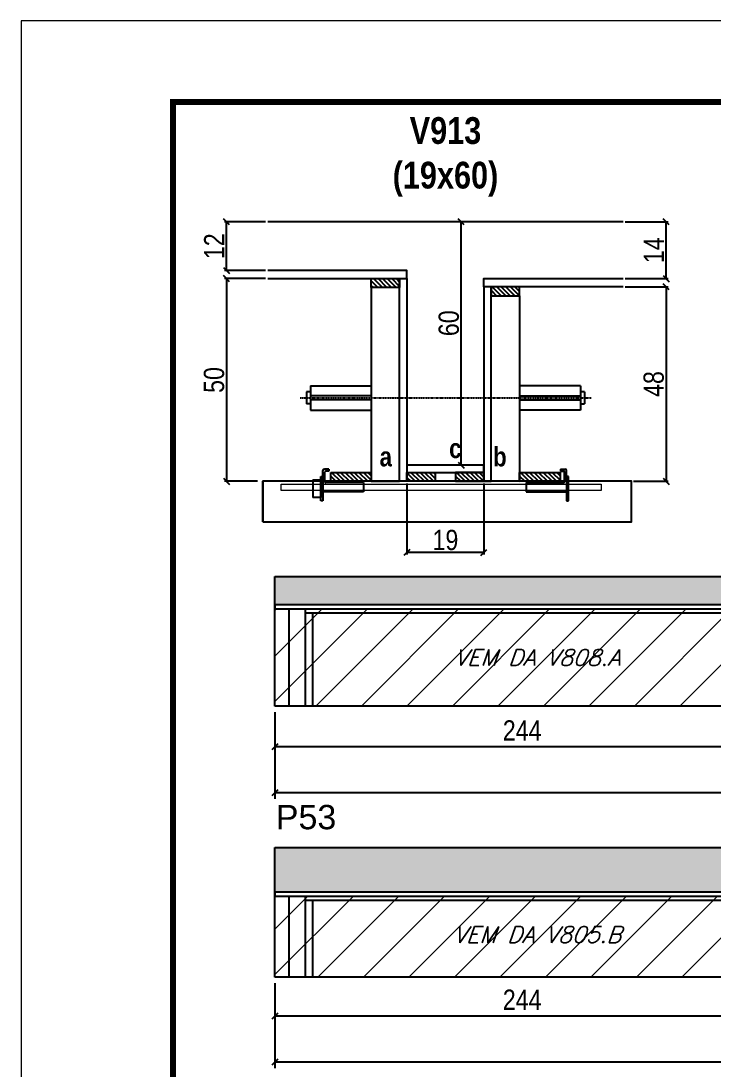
# Model space of a CAD drawing. Extents: x 3309 to 9563, y -2522 to 14608.
# Drawn here: x 8078 to 8420, y 11793 to 12311 of the extents above; entities that cross this region are included whole.
import ezdxf

# ---------------------------------------------------------------- set-up
doc = ezdxf.new("R2010")
doc.units = 0
doc.linetypes.add('DASHED', pattern=[0.75, 0.5, -0.25])
doc.linetypes.add('HIDDEN', pattern=[0.375, 0.25, -0.125])
for name, color, linetype in [('5', 5, 'Continuous'), ('barrote', 251, 'Continuous'), ('COTA', 241, 'Continuous'), ('detalhes', 4, 'Continuous'), ('NOMENCLATURA', 7, 'Continuous'), ('Painéis', 200, 'Continuous'), ('presilha', 1, 'Continuous'), ('SARR_2.2x10', 60, 'Continuous'), ('SARR_2.2x7', 40, 'Continuous'), ('SARR_3.5x7', 81, 'Continuous'), ('TENSOR', 3, 'Continuous'), ('texto', 7, 'Continuous')]:
    doc.layers.add(name, color=color, linetype=linetype)
for name, color, linetype, lineweight in [('CONCRETO', 251, 'Continuous', 25), ('Folhas', 255, 'Continuous', 9), ('Hachura', 251, 'Continuous', 9), ('SARRAFO DE PRESSAO', 251, 'DASHED', 9), ('SCO-___-LAJ', 2, 'Continuous', 0)]:
    doc.layers.add(name, color=color, linetype=linetype, lineweight=lineweight)
doc.styles.add('COTA TECNICA', font='techl___.ttf', dxfattribs={"height": 10})
doc.styles.add('COTA TECNICA 2X', font='techl___.ttf', dxfattribs={"height": 10})
doc.styles.add('Romans', font='romans.shx')
doc.styles.get("Standard").update_dxf_attribs({"font": 'arial.ttf'})
doc.styles.add('TECNICA', font='techb___.ttf', dxfattribs={"height": 10})
doc.dimstyles.new('PAINEL', dxfattribs={"dimtxt": 10, "dimasz": 3, "dimexe": 3, "dimexo": 3, "dimgap": 3, "dimtad": 1, "dimdec": 1, "dimzin": 12, "dimdsep": 46, "dimtxsty": 'COTA TECNICA', "dimblk1": 'OBLIQUE', "dimblk2": 'OBLIQUE', "dimsah": 1, "dimcen": 0.9, "dimclrd": 4, "dimclre": 4, "dimclrt": 240, "dimadec": 1, "dimazin": 3, "dimtfac": 1, "dimtdec": 1, "dimtmove": 0, "dimatfit": 3, "dimfxl": 1, "dimtolj": 1, "dimtzin": 12, "dimarcsym": 0})
doc.dimstyles.new('SECAO', dxfattribs={"dimscale": 0.333333, "dimtxt": 5, "dimasz": 9, "dimexe": 3, "dimexo": 3, "dimgap": 3, "dimtad": 1, "dimdec": 1, "dimlfac": 0.5, "dimzin": 12, "dimdsep": 46, "dimtxsty": 'COTA TECNICA 2X', "dimblk1": 'OBLIQUE', "dimblk2": 'OBLIQUE', "dimsah": 1, "dimcen": 0.9, "dimclrd": 4, "dimclre": 4, "dimclrt": 240, "dimadec": 1, "dimazin": 3, "dimtfac": 1, "dimtdec": 1, "dimtmove": 0, "dimatfit": 3, "dimfxl": 1, "dimtolj": 1, "dimtzin": 12, "dimarcsym": 0})
pattern_1 = [(135, (41503.8405, -111428.6013), (-1.122532015, -1.122532015), [])]

# ---------------------------------------------------------------- blocks, each defined once
blk = doc.blocks.new('9999999999')
at = {"layer": 'Folhas'}
blk.add_lwpolyline([(98138.98, 34190.21), (99623.98, 34190.21), (99623.98, 35240.21), (98138.98, 35240.21)], close=True, dxfattribs=at)
at = {"layer": 'Folhas', "color": 30, "const_width": 3}
blk.add_lwpolyline([(98213.98, 34230.21), (99583.98, 34230.21), (99583.98, 35200.21), (98213.98, 35200.21)], close=True, dxfattribs=at)
blk = doc.blocks.new('_Oblique')
at = {"color": 0, "linetype": 'ByBlock', "lineweight": -2}
blk.add_line((-0.5, -0.5), (0.5, 0.5), dxfattribs=at)
blk = doc.blocks.new('*D1494')
at = {"layer": 'COTA', "color": 4, "lineweight": -2, "transparency": 16777216}
for p, q in [((8268.3, 12082.57), (8268.3, 12047.48)), ((8306.3, 12082.57), (8306.3, 12047.48)), ((8306.3, 12048.48), (8268.3, 12048.48))]:
    blk.add_line(p, q, dxfattribs=at)
at = {"layer": 'Defpoints', "color": 0, "transparency": 16777216}
for p in [(8268.3, 12083.57), (8306.3, 12083.57), (8268.3, 12048.48)]:
    blk.add_point(p, dxfattribs=at)
at = {"layer": 'COTA', "color": 4, "lineweight": -2, "transparency": 16777216, "xscale": 3, "yscale": 3, "zscale": 3, "rotation": 180}
blk.add_blockref('_Oblique', (8268.3, 12048.48), dxfattribs=at)
at = {"layer": 'COTA', "color": 4, "lineweight": -2, "transparency": 16777216, "xscale": 3, "yscale": 3, "zscale": 3}
blk.add_blockref('_Oblique', (8306.3, 12048.48), dxfattribs=at)
at = {"layer": 'COTA', "color": 240, "transparency": 16777216, "insert": (8287.3, 12054.56), "char_height": 10, "attachment_point": 5, "style": 'COTA TECNICA 2X'}
blk.add_mtext('\\A1;19', dxfattribs=at)
blk = doc.blocks.new('PRESILHA METÁLICA 1')
at = {"layer": 'presilha'}
for p, q in [((7.5, 10.64), (7.5, 19.86)), ((12, 21), (8.64, 21)), ((9, 11.57), (9, 18.93)), ((12, 19.5), (9.57, 19.5)), ((12, 21), (12, 19.5)), ((0, 13), (6, 13)), ((0, 13), (0, 0)), ((6, 15.5), (7.5, 15.5)), ((6, -2.5), (6, 15.5)), ((6, 13), (6, 0)), ((7.5, 15.5), (7.5, -2.5)), ((37.5, 11), (9.57, 11)), ((37.5, 11), (37.5, 4.1)), ((6, 0), (0, 0)), ((37.5, 4.1), (7.5, 4.1)), ((7.5, -2.5), (6, -2.5))]:
    blk.add_line(p, q, dxfattribs=at)
for centre, radius, start, end in [((8.64, 19.86), 1.14, 90, 180), ((9.57, 18.93), 0.57, 90, 180), ((9.57, 11.57), 0.57, 180, 270)]:
    blk.add_arc(centre, radius, start, end, dxfattribs=at)
blk = doc.blocks.new('PRESILHA METÁLICA 2')
at = {"layer": 'presilha'}
for p, q in [((-5.25, 23.5), (-5.25, 22)), ((-5.25, 23.5), (-1.89, 23.5)), ((-5.25, 22), (-2.82, 22)), ((-2.25, 14.07), (-2.25, 21.43)), ((-0.75, 14.64), (-0.75, 22.36)), ((0.75, 18), (-0.75, 18)), ((-0.75, 18), (-0.75, 0)), ((0.75, 0), (0.75, 18)), ((-30.75, 13.5), (-30.75, 6.6)), ((-30.75, 13.5), (-2.82, 13.5)), ((-30.75, 6.6), (-0.75, 6.6)), ((-0.75, 0), (0.75, 0))]:
    blk.add_line(p, q, dxfattribs=at)
for centre, radius, start, end in [((-1.89, 22.36), 1.14, 0, 90), ((-2.82, 21.43), 0.57, 0, 90), ((-2.82, 14.07), 0.57, 270, 0)]:
    blk.add_arc(centre, radius, start, end, dxfattribs=at)
blk = doc.blocks.new('*D1495')
at = {"layer": 'COTA', "color": 4, "lineweight": -2, "transparency": 16777216}
for p, q in [((8198.6, 12183.57), (8178.25, 12183.57)), ((8179.25, 12183.57), (8179.25, 12083.57)), ((8194.49, 12083.57), (8178.25, 12083.57))]:
    blk.add_line(p, q, dxfattribs=at)
at = {"layer": 'Defpoints', "color": 0, "transparency": 16777216}
for p in [(8199.6, 12183.57), (8179.25, 12083.57), (8195.49, 12083.57)]:
    blk.add_point(p, dxfattribs=at)
at = {"layer": 'COTA', "color": 4, "lineweight": -2, "transparency": 16777216, "xscale": 3, "yscale": 3, "zscale": 3}
for p, rotation in [((8179.25, 12183.57), 90), ((8179.25, 12083.57), 270)]:
    blk.add_blockref('_Oblique', p, dxfattribs=dict(at, rotation=rotation))
at = {"layer": 'COTA', "color": 240, "transparency": 16777216, "insert": (8173.15, 12133.57), "char_height": 10, "attachment_point": 5, "rotation": 90, "style": 'COTA TECNICA 2X'}
blk.add_mtext('\\A1;50', dxfattribs=at)
blk = doc.blocks.new('*D1491')
at = {"layer": 'COTA', "color": 4, "lineweight": -2, "transparency": 16777216}
for p, q in [((8376, 12179.57), (8397.22, 12179.57)), ((8396.22, 12179.57), (8396.22, 12083.57)), ((8380.11, 12083.57), (8397.22, 12083.57))]:
    blk.add_line(p, q, dxfattribs=at)
at = {"layer": 'Defpoints', "color": 0, "transparency": 16777216}
for p in [(8375, 12179.57), (8379.11, 12083.57), (8396.22, 12083.57)]:
    blk.add_point(p, dxfattribs=at)
at = {"layer": 'COTA', "color": 4, "lineweight": -2, "transparency": 16777216, "xscale": 3, "yscale": 3, "zscale": 3}
for p, rotation in [((8396.22, 12179.57), 90), ((8396.22, 12083.57), 270)]:
    blk.add_blockref('_Oblique', p, dxfattribs=dict(at, rotation=rotation))
at = {"layer": 'COTA', "color": 240, "transparency": 16777216, "insert": (8390.12, 12131.57), "char_height": 10, "attachment_point": 5, "rotation": 90, "style": 'COTA TECNICA 2X'}
blk.add_mtext('\\A1;48', dxfattribs=at)
blk = doc.blocks.new('*D1492')
at = {"layer": 'COTA', "color": 4, "lineweight": -2, "transparency": 16777216}
for p, q in [((8305.3, 12211.57), (8294.13, 12211.57)), ((8295.13, 12091.57), (8295.13, 12211.57)), ((8305.3, 12091.57), (8294.13, 12091.57))]:
    blk.add_line(p, q, dxfattribs=at)
at = {"layer": 'Defpoints', "color": 0, "transparency": 16777216}
for p in [(8295.13, 12211.57), (8306.3, 12211.57), (8306.3, 12091.57)]:
    blk.add_point(p, dxfattribs=at)
at = {"layer": 'COTA', "color": 4, "lineweight": -2, "transparency": 16777216, "xscale": 3, "yscale": 3, "zscale": 3}
for p, rotation in [((8295.13, 12211.57), 90), ((8295.13, 12091.57), 270)]:
    blk.add_blockref('_Oblique', p, dxfattribs=dict(at, rotation=rotation))
at = {"layer": 'COTA', "color": 240, "transparency": 16777216, "insert": (8289.02, 12161.57), "char_height": 10, "attachment_point": 5, "rotation": 90, "style": 'COTA TECNICA 2X'}
blk.add_mtext('\\A1;60', dxfattribs=at)
blk = doc.blocks.new('*D1493')
at = {"layer": 'COTA', "color": 4, "lineweight": -2, "transparency": 16777216}
for p, q in [((8376, 12211.57), (8397.22, 12211.57)), ((8396.22, 12183.57), (8396.22, 12211.57)), ((8376, 12183.57), (8397.22, 12183.57))]:
    blk.add_line(p, q, dxfattribs=at)
at = {"layer": 'Defpoints', "color": 0, "transparency": 16777216}
for p in [(8375, 12211.57), (8396.22, 12211.57), (8375, 12183.57)]:
    blk.add_point(p, dxfattribs=at)
at = {"layer": 'COTA', "color": 4, "lineweight": -2, "transparency": 16777216, "xscale": 3, "yscale": 3, "zscale": 3}
for p, rotation in [((8396.22, 12211.57), 90), ((8396.22, 12183.57), 270)]:
    blk.add_blockref('_Oblique', p, dxfattribs=dict(at, rotation=rotation))
at = {"layer": 'COTA', "color": 240, "transparency": 16777216, "insert": (8390.15, 12197.57), "char_height": 10, "attachment_point": 5, "rotation": 90, "style": 'COTA TECNICA 2X'}
blk.add_mtext('\\A1;14', dxfattribs=at)
blk = doc.blocks.new('*D1496')
at = {"layer": 'COTA', "color": 4, "lineweight": -2, "transparency": 16777216}
for p, q in [((8198.6, 12211.57), (8178.25, 12211.57)), ((8179.25, 12187.57), (8179.25, 12211.57)), ((8198.6, 12187.57), (8178.25, 12187.57))]:
    blk.add_line(p, q, dxfattribs=at)
at = {"layer": 'Defpoints', "color": 0, "transparency": 16777216}
for p in [(8179.25, 12211.57), (8199.6, 12211.57), (8199.6, 12187.57)]:
    blk.add_point(p, dxfattribs=at)
at = {"layer": 'COTA', "color": 4, "lineweight": -2, "transparency": 16777216, "xscale": 3, "yscale": 3, "zscale": 3}
for p, rotation in [((8179.25, 12211.57), 90), ((8179.25, 12187.57), 270)]:
    blk.add_blockref('_Oblique', p, dxfattribs=dict(at, rotation=rotation))
at = {"layer": 'COTA', "color": 240, "transparency": 16777216, "insert": (8173.2, 12199.57), "char_height": 10, "attachment_point": 5, "rotation": 90, "style": 'COTA TECNICA 2X'}
blk.add_mtext('\\A1;12', dxfattribs=at)
blk = doc.blocks.new('*D1504')
at = {"layer": 'COTA', "color": 4, "linetype": 'ByBlock', "lineweight": -2, "transparency": 16777216}
for p, q in [((8203.17, 11969.63), (8203.17, 11949.57)), ((8447.17, 11969.63), (8447.17, 11949.57)), ((8447.17, 11952.57), (8203.17, 11952.57))]:
    blk.add_line(p, q, dxfattribs=at)
at = {"layer": 'Defpoints', "color": 0, "linetype": 'ByBlock', "transparency": 16777216}
for p in [(8203.17, 11972.63), (8447.17, 11972.63), (8203.17, 11952.57)]:
    blk.add_point(p, dxfattribs=at)
at = {"layer": 'COTA', "color": 4, "linetype": 'ByBlock', "lineweight": -2, "transparency": 16777216, "xscale": 3, "yscale": 3, "zscale": 3, "rotation": 180}
blk.add_blockref('_Oblique', (8203.17, 11952.57), dxfattribs=at)
at = {"layer": 'COTA', "color": 4, "linetype": 'ByBlock', "lineweight": -2, "transparency": 16777216, "xscale": 3, "yscale": 3, "zscale": 3}
blk.add_blockref('_Oblique', (8447.17, 11952.57), dxfattribs=at)
at = {"layer": 'COTA', "color": 240, "linetype": 'ByBlock', "transparency": 16777216, "insert": (8325.17, 11960.65), "char_height": 10, "attachment_point": 5, "style": 'COTA TECNICA'}
blk.add_mtext('\\A1;244', dxfattribs=at)
blk = doc.blocks.new('*D1506')
at = {"layer": 'COTA', "color": 4, "linetype": 'ByBlock', "lineweight": -2, "transparency": 16777216}
for p, q in [((8203.17, 11969.63), (8203.17, 11926.89)), ((9339.17, 11969.63), (9339.17, 11926.89)), ((9339.17, 11929.89), (8203.17, 11929.89))]:
    blk.add_line(p, q, dxfattribs=at)
at = {"layer": 'Defpoints', "color": 0, "linetype": 'ByBlock', "transparency": 16777216}
for p in [(8203.17, 11972.63), (9339.17, 11972.63), (8203.17, 11929.89)]:
    blk.add_point(p, dxfattribs=at)
at = {"layer": 'COTA', "color": 4, "linetype": 'ByBlock', "lineweight": -2, "transparency": 16777216, "xscale": 3, "yscale": 3, "zscale": 3, "rotation": 180}
blk.add_blockref('_Oblique', (8203.17, 11929.89), dxfattribs=at)
at = {"layer": 'COTA', "color": 4, "linetype": 'ByBlock', "lineweight": -2, "transparency": 16777216, "xscale": 3, "yscale": 3, "zscale": 3}
blk.add_blockref('_Oblique', (9339.17, 11929.89), dxfattribs=at)
at = {"layer": 'COTA', "color": 240, "linetype": 'ByBlock', "transparency": 16777216, "insert": (8771.17, 11938.11), "char_height": 10, "attachment_point": 5, "style": 'COTA TECNICA'}
blk.add_mtext('\\A1;1136', dxfattribs=at)
blk = doc.blocks.new('*D1511')
at = {"layer": 'COTA', "color": 4, "linetype": 'ByBlock', "lineweight": -2, "transparency": 16777216}
for p, q in [((8203.17, 11835.91), (8203.17, 11816.69)), ((8447.17, 11835.91), (8447.17, 11816.69)), ((8447.17, 11819.69), (8203.17, 11819.69))]:
    blk.add_line(p, q, dxfattribs=at)
at = {"layer": 'Defpoints', "color": 0, "linetype": 'ByBlock', "transparency": 16777216}
for p in [(8203.17, 11838.91), (8447.17, 11838.91), (8203.17, 11819.69)]:
    blk.add_point(p, dxfattribs=at)
at = {"layer": 'COTA', "color": 4, "linetype": 'ByBlock', "lineweight": -2, "transparency": 16777216, "xscale": 3, "yscale": 3, "zscale": 3, "rotation": 180}
blk.add_blockref('_Oblique', (8203.17, 11819.69), dxfattribs=at)
at = {"layer": 'COTA', "color": 4, "linetype": 'ByBlock', "lineweight": -2, "transparency": 16777216, "xscale": 3, "yscale": 3, "zscale": 3}
blk.add_blockref('_Oblique', (8447.17, 11819.69), dxfattribs=at)
at = {"layer": 'COTA', "color": 240, "linetype": 'ByBlock', "transparency": 16777216, "insert": (8325.17, 11827.77), "char_height": 10, "attachment_point": 5, "style": 'COTA TECNICA'}
blk.add_mtext('\\A1;244', dxfattribs=at)
blk = doc.blocks.new('*D1514')
at = {"layer": 'COTA', "color": 4, "linetype": 'ByBlock', "lineweight": -2, "transparency": 16777216}
for p, q in [((8203.17, 11835.91), (8203.17, 11794.01)), ((8864.17, 11835.91), (8864.17, 11794.01)), ((8864.17, 11797.01), (8203.17, 11797.01))]:
    blk.add_line(p, q, dxfattribs=at)
at = {"layer": 'Defpoints', "color": 0, "linetype": 'ByBlock', "transparency": 16777216}
for p in [(8203.17, 11838.91), (8864.17, 11838.91), (8203.17, 11797.01)]:
    blk.add_point(p, dxfattribs=at)
at = {"layer": 'COTA', "color": 4, "linetype": 'ByBlock', "lineweight": -2, "transparency": 16777216, "xscale": 3, "yscale": 3, "zscale": 3, "rotation": 180}
blk.add_blockref('_Oblique', (8203.17, 11797.01), dxfattribs=at)
at = {"layer": 'COTA', "color": 4, "linetype": 'ByBlock', "lineweight": -2, "transparency": 16777216, "xscale": 3, "yscale": 3, "zscale": 3}
blk.add_blockref('_Oblique', (8864.17, 11797.01), dxfattribs=at)
at = {"layer": 'COTA', "color": 240, "linetype": 'ByBlock', "transparency": 16777216, "insert": (8533.67, 11805.11), "char_height": 10, "attachment_point": 5, "style": 'COTA TECNICA'}
blk.add_mtext('\\A1;661', dxfattribs=at)

msp = doc.modelspace()

# ---------------------------------------------------------------- hatches: boundary and pattern name
at = {"layer": 'COTA'}
h = msp.add_hatch(dxfattribs=at)
h.set_pattern_fill('AR-CONC', color=256, scale=0.03)
h.set_pattern_definition([(50, (1276.4263, -1239.377), (5.4655401, -0.4781726), [0.5715, -6.2865]), (355, (1276.4263, -1239.377), (-1.0573026, 5.7317054), [0.4572, -5.0292175]), (100.451445, (1276.882, -1239.417), (4.4082374, 5.2535326), [0.4857003, -5.3427073]), (46.1842, (1276.4263, -1237.853), (8.1323712, -1.2612698), [0.85725, -9.42975]), (96.63556, (1277.104, -1237.958), (7.122124, 7.4227837), [0.7285507, -8.0140682]), (351.18415, (1276.426, -1237.853), (7.122124, 7.4227837), [0.685799, -7.543792]), (21, (1277.1883, -1238.234), (4.5484317, -3.067956), [0.5715, -6.2865]), (326, (1277.1883, -1238.234), (1.8540609, 5.525639), [0.4572, -5.0292]), (71.451445, (1277.5674, -1238.49), (6.4024926, 2.457683), [0.4857003, -5.3426981]), (37.5, (1276.4263, -1239.3771), (0.0926581, 2.53665117), [0, -4.96824, 0, -5.1054, 0, -5.04825]), (7.5, (1276.4263, -1239.377), (2.00458988, 3.00541724), [0, -2.91084, 0, -4.85394, 0, -1.92405]), (327.5, (1274.727, -1239.3771), (4.06771786, -0.17186232), [0, -1.905, 0, -5.9436, 0, -7.8867]), (317.5, (1273.965, -1239.377), (4.44387544, 0.7627947), [0, -2.4765, 0, -3.94716, 0, -5.6007])])
h.paths.add_polyline_path([(8203.17, 12036.63), (8203.17, 12022.63), (9339.17, 12022.63), (9339.17, 12036.63)])
h = msp.add_hatch(dxfattribs=at)
h.set_pattern_fill('AR-CONC', color=256, scale=0.03)
h.set_pattern_definition([(50, (1276.4263, -1379.0973), (5.4655401, -0.4781726), [0.5715, -6.2865]), (355, (1276.4263, -1379.0973), (-1.0573026, 5.7317054), [0.4572, -5.0292175]), (100.451445, (1276.882, -1379.137), (4.4082374, 5.2535326), [0.4857003, -5.3427073]), (46.1842, (1276.4263, -1377.573), (8.1323712, -1.2612698), [0.85725, -9.42975]), (96.63556, (1277.104, -1377.6784), (7.122124, 7.4227837), [0.7285507, -8.0140682]), (351.18415, (1276.426, -1377.573), (7.122124, 7.4227837), [0.685799, -7.543792]), (21, (1277.1883, -1377.9543), (4.5484317, -3.067956), [0.5715, -6.2865]), (326, (1277.1883, -1377.9543), (1.8540609, 5.525639), [0.4572, -5.0292]), (71.451445, (1277.5674, -1378.21), (6.4024926, 2.457683), [0.4857003, -5.3426981]), (37.5, (1276.4263, -1379.0973), (0.0926581, 2.53665117), [0, -4.96824, 0, -5.1054, 0, -5.04825]), (7.5, (1276.4263, -1379.0973), (2.00458988, 3.00541724), [0, -2.91084, 0, -4.85394, 0, -1.92405]), (327.5, (1274.727, -1379.0973), (4.06771786, -0.17186232), [0, -1.905, 0, -5.9436, 0, -7.8867]), (317.5, (1273.965, -1379.0973), (4.44387544, 0.7627947), [0, -2.4765, 0, -3.94716, 0, -5.6007])])
h.paths.add_polyline_path([(8864.17, 11880.91), (8864.17, 11902.91), (8203.17, 11902.91), (8203.17, 11880.91)])
at = {"layer": 'Hachura'}
h = msp.add_hatch(dxfattribs=at)
h.set_pattern_fill('ANSI31', color=256, scale=5)
h.paths.add_polyline_path([(8447.17, 12020.63), (8203.17, 12020.63), (8203.17, 11972.63), (8447.17, 11972.63)])
h.paths.add_polyline_path([(8691.17, 12020.63), (8447.17, 12020.63), (8447.17, 11972.63), (8691.17, 11972.63)])
h.paths.add_polyline_path([(8922.17, 12020.63), (8691.17, 12020.63), (8691.17, 11972.63), (8922.17, 11972.63)])
h.paths.add_polyline_path([(9166.17, 12020.63), (8922.17, 12020.63), (8922.17, 11972.63), (9166.17, 11972.63)])
h.paths.add_polyline_path([(9339.17, 12020.63), (9166.17, 12020.63), (9166.17, 11972.63), (9339.17, 11972.63)])
h.paths.add_polyline_path([(8864.17, 11878.91), (8691.17, 11878.91), (8691.17, 11838.91), (8864.17, 11838.91)])
h.paths.add_polyline_path([(8691.17, 11878.91), (8447.17, 11878.91), (8447.17, 11838.91), (8691.17, 11838.91)])
h.paths.add_polyline_path([(8447.17, 11878.91), (8203.17, 11878.91), (8203.17, 11838.91), (8447.17, 11838.91)])
h.paths.add_polyline_path([(8447.17, 11754.05), (8203.17, 11754.05), (8203.17, 11706.05), (8447.17, 11706.05)])
h.paths.add_polyline_path([(8691.17, 11754.05), (8447.17, 11754.05), (8447.17, 11706.05), (8691.17, 11706.05)])
h.paths.add_polyline_path([(8935.17, 11754.05), (8691.17, 11754.05), (8691.17, 11706.05), (8935.17, 11706.05)])
h.paths.add_polyline_path([(9179.17, 11754.05), (8935.17, 11754.05), (8935.17, 11706.05), (9179.17, 11706.05)])
h.paths.add_polyline_path([(9292.67, 11754.05), (9179.17, 11754.05), (9179.17, 11706.05), (9292.67, 11706.05)])
h.paths.add_polyline_path([(9465.67, 11754.05), (9292.67, 11754.05), (9292.67, 11706.05), (9465.67, 11706.05)])
h.paths.add_polyline_path([(8861.17, 11603.37), (8691.17, 11603.37), (8691.17, 11555.37), (8861.17, 11555.37)])
h.paths.add_polyline_path([(8691.17, 11603.37), (8447.17, 11603.37), (8447.17, 11555.37), (8691.17, 11555.37)])
h.paths.add_polyline_path([(8447.17, 11603.37), (8203.17, 11603.37), (8203.17, 11555.37), (8447.17, 11555.37)])
at = {"layer": 'SARR_2.2x10'}
h = msp.add_hatch(dxfattribs=at)
h.set_pattern_fill('ANSI31', color=256, scale=0.5, angle=90)
h.set_pattern_definition([(135, (41424.2405, -111428.6013), (-1.122532015, -1.122532015), [])])
h.paths.add_polyline_path([(8230.7, 12087.97), (8230.7, 12083.57), (8250.7, 12083.57), (8250.7, 12087.97)])
h = msp.add_hatch(dxfattribs=at)
h.set_pattern_fill('ANSI31', color=256, scale=0.5, angle=90)
h.set_pattern_definition([(135, (41517.4405, -111428.6013), (-1.122532015, -1.122532015), [])])
h.paths.add_polyline_path([(8323.9, 12087.97), (8323.9, 12083.57), (8343.9, 12083.57), (8343.9, 12087.97)])
at = {"layer": 'SARR_2.2x7'}
h = msp.add_hatch(dxfattribs=at)
h.set_pattern_fill('ANSI31', color=256, scale=0.5, angle=90)
h.set_pattern_definition([(135, (41438.2405, -111333.0013), (-1.122532015, -1.122532015), [])])
h.paths.add_polyline_path([(8264.7, 12183.57), (8264.7, 12179.17), (8250.7, 12179.17), (8250.7, 12183.57)])
h = msp.add_hatch(dxfattribs=at)
h.set_pattern_fill('ANSI31', color=256, scale=0.5, angle=90)
h.set_pattern_definition([(135, (41418.2405, -111337.0013), (-1.122532015, -1.122532015), [])])
h.paths.add_polyline_path([(8309.9, 12179.57), (8309.9, 12175.17), (8323.9, 12175.17), (8323.9, 12179.57)])
h = msp.add_hatch(dxfattribs=at)
h.set_pattern_fill('ANSI31', color=256, scale=0.5, angle=90)
h.set_pattern_definition(pattern_1)
h.paths.add_polyline_path([(8282.3, 12083.57), (8282.3, 12087.97), (8268.3, 12087.97), (8268.3, 12083.57)])
h = msp.add_hatch(dxfattribs=at)
h.set_pattern_fill('ANSI31', color=256, scale=0.5, angle=90)
h.set_pattern_definition(pattern_1)
h.paths.add_polyline_path([(8292.3, 12087.97), (8292.3, 12083.57), (8306.3, 12083.57), (8306.3, 12087.97)])

# ---------------------------------------------------------------- linework, layer by layer
at = {"ltscale": 3}
for p, q in [((8220.7, 12130.74), (8220.7, 12118.74)), ((8220.7, 12130.74), (8250.7, 12130.74)), ((8353.9, 12130.74), (8323.9, 12130.74)), ((8353.9, 12130.74), (8353.9, 12118.74)), ((8218.7, 12127.74), (8218.7, 12121.74)), ((8220.7, 12127.74), (8218.7, 12127.74)), ((8250.7, 12125.74), (8220.7, 12125.74)), ((8323.9, 12125.74), (8353.9, 12125.74)), ((8355.9, 12127.74), (8353.9, 12127.74)), ((8355.9, 12127.74), (8355.9, 12121.74)), ((8220.7, 12121.74), (8218.7, 12121.74)), ((8250.7, 12123.74), (8220.7, 12123.74)), ((8323.9, 12123.74), (8353.9, 12123.74)), ((8353.9, 12121.74), (8355.9, 12121.74)), ((8220.7, 12118.74), (8250.7, 12118.74)), ((8353.9, 12118.74), (8323.9, 12118.74))]:
    msp.add_line(p, q, dxfattribs=at)
at = {"layer": 'barrote'}
msp.add_lwpolyline([(8197.25, 12063.57), (8379.16, 12063.57), (8379.16, 12083.57), (8197.25, 12083.57)], close=True, dxfattribs=at)
at = {"layer": 'CONCRETO', "linetype": 'Continuous'}
msp.add_line((8375, 12211.57), (8199.6, 12211.57), dxfattribs=at)
at = {"layer": 'COTA'}
for p, q in [((8203.17, 12022.63, 0), (8203.17, 12036.63, 0)), ((8203.17, 12036.63, 0), (9339.17, 12036.63, 0)), ((8203.17, 11880.91, 0), (8203.17, 11902.91, 0)), ((8203.17, 11902.91, 0), (8864.17, 11902.91, 0))]:
    msp.add_line(p, q, dxfattribs=at)
at = {"layer": 'detalhes', "color": 250}
msp.add_line((8197.25, 12063.57), (8197.25, 12083.57), dxfattribs=at)
at = {"layer": 'Painéis', "linetype": 'ByBlock'}
for p, q in [((9339.17, 12022.63, 0), (8203.17, 12022.63, 0)), ((8203.17, 11972.63, 0), (8203.17, 12022.63, 0)), ((9339.17, 11972.63, 0), (8203.17, 11972.63, 0)), ((8864.17, 11880.91, 0), (8203.17, 11880.91, 0)), ((8203.17, 11838.91, 0), (8203.17, 11880.91, 0)), ((8864.17, 11838.91, 0), (8203.17, 11838.91, 0))]:
    msp.add_line(p, q, dxfattribs=at)
at = {"layer": 'Painéis', "linetype": 'Continuous', "elevation": 0}
for points in [[(8199.6, 12183.57), (8268.3, 12183.57), (8268.3, 12187.57), (8199.6, 12187.57)], [(8375, 12179.57), (8306.3, 12179.57), (8306.3, 12183.57), (8375, 12183.57)]]:
    msp.add_lwpolyline(points, dxfattribs=at)
at = {"layer": 'Painéis', "linetype": 'Continuous'}
for points in [[(8264.7, 12083.57), (8264.7, 12183.57), (8268.3, 12183.57), (8268.3, 12083.57)], [(8309.9, 12083.57), (8309.9, 12179.57), (8306.3, 12179.57), (8306.3, 12083.57)], [(8306.3, 12091.57), (8268.3, 12091.57), (8268.3, 12087.97), (8306.3, 12087.97)]]:
    msp.add_lwpolyline(points, close=True, dxfattribs=at)
at = {"layer": 'Painéis', "linetype": 'ByBlock', "elevation": 0}
for points in [[(8203.17, 12020.63), (9339.17, 12020.63), (9339.17, 12022.63), (8203.17, 12022.63)], [(8203.17, 11878.91), (8864.17, 11878.91), (8864.17, 11880.91), (8203.17, 11880.91)]]:
    msp.add_lwpolyline(points, close=True, dxfattribs=at)
at = {"layer": 'SARR_2.2x10'}
for points in [[(8230.7, 12087.97), (8250.7, 12087.97), (8250.7, 12083.57), (8230.7, 12083.57)], [(8323.9, 12087.97), (8343.9, 12087.97), (8343.9, 12083.57), (8323.9, 12083.57)]]:
    msp.add_lwpolyline(points, close=True, dxfattribs=at)
at = {"layer": 'SARR_2.2x7', "linetype": 'Continuous'}
for p, q in [((8210.17, 11972.63, 0), (8210.17, 12020.63, 0)), ((8447.17, 12018.43, 0), (8218.17, 12018.43, 0)), ((8210.17, 11838.91, 0), (8210.17, 11878.91, 0)), ((8447.17, 11876.71, 0), (8218.17, 11876.71, 0))]:
    msp.add_line(p, q, dxfattribs=at)
at = {"layer": 'SARR_2.2x7', "elevation": 0}
for points in [[(8250.7, 12183.57), (8264.7, 12183.57), (8264.7, 12179.17), (8250.7, 12179.17)], [(8323.9, 12179.57), (8309.9, 12179.57), (8309.9, 12175.17), (8323.9, 12175.17)]]:
    msp.add_lwpolyline(points, close=True, dxfattribs=at)
at = {"layer": 'SARR_2.2x7'}
for points in [[(8268.3, 12087.97), (8282.3, 12087.97), (8282.3, 12083.57), (8268.3, 12083.57)], [(8306.3, 12087.97), (8292.3, 12087.97), (8292.3, 12083.57), (8306.3, 12083.57)]]:
    msp.add_lwpolyline(points, close=True, dxfattribs=at)
at = {"layer": 'SARR_3.5x7'}
for p, q in [((8218.17, 12020.63, 0), (8218.17, 11972.63, 0)), ((8221.67, 12018.43, 0), (8221.67, 11972.63, 0)), ((8218.17, 11878.91, 0), (8218.17, 11838.91, 0)), ((8221.67, 11876.71, 0), (8221.67, 11838.91, 0))]:
    msp.add_line(p, q, dxfattribs=at)
for points in [[(8264.7, 12179.17), (8250.7, 12179.17), (8250.7, 12083.57), (8264.7, 12083.57)], [(8309.9, 12175.17), (8323.9, 12175.17), (8323.9, 12083.57), (8309.9, 12083.57)]]:
    msp.add_lwpolyline(points, close=True, dxfattribs=at)
at = {"layer": 'SCO-___-LAJ', "color": 1}
msp.add_lwpolyline([(8206.25, 12082.23), (8364.08, 12082.23), (8364.08, 12079.04), (8206.25, 12079.04)], close=True, dxfattribs=at)
at = {"layer": 'TENSOR', "linetype": 'HIDDEN', "ltscale": 0.5}
msp.add_line((8215.7, 12124.74), (8359.21, 12124.74), dxfattribs=at)

# ---------------------------------------------------------------- block references
at = {"layer": 'presilha', "xscale": 0.6666666666666666, "yscale": 0.6666666666666666, "zscale": 0.6666666666666666}
for name, p in [('PRESILHA METÁLICA 1', (8221.83, 12075.6)), ('PRESILHA METÁLICA 2', (8347.58, 12073.94))]:
    msp.add_blockref(name, p, dxfattribs=at)
at = {"layer": 'SARRAFO DE PRESSAO', "color": 6, "linetype": 'ByBlock'}
msp.add_blockref('9999999999', (-90061.11, -22929.5), dxfattribs=at)

# ---------------------------------------------------------------- texts
at = {"layer": '5', "linetype": 'Continuous'}
msp.add_text('P53', height=12, rotation=0, dxfattribs=at).set_placement((8203.62, 11911.88, 0))
at = {"layer": 'detalhes', "style": 'TECNICA'}
for s, p in [('a', (8254.83, 12090.93)), ('c', (8289.12, 12095.04)), ('b', (8310.8, 12090.92))]:
    msp.add_text(s, height=9.6, dxfattribs=at).set_placement(p)
at = {"layer": 'NOMENCLATURA', "insert": (8287.33, 12263.26), "char_height": 13.2, "attachment_point": 2, "style": 'TECNICA'}
msp.add_mtext_dynamic_manual_height_columns('V913\\P(19x60)', width=300.2766, gutter_width=1, heights=[0], dxfattribs=at)
at = {"layer": 'texto', "color": 2, "char_height": 8, "attachment_point": 5, "style": 'Romans'}
for s, insert in [('{\\Q19;\\C256;VEM DA V808.A}', (8332.67, 11996.63, 0)), ('{\\Q19;\\C256;VEM DA V805.B}', (8332.67, 11859.91, 0))]:
    msp.add_mtext(s, dxfattribs=dict(at, insert=insert))

# ---------------------------------------------------------------- dimensions: what is measured, and where the dimension line sits
at = {"layer": 'COTA'}
for base, p1, p2, picture, middle in [((8179.25, 12211.57), (8199.6, 12187.57), (8199.6, 12211.57), '*D1496', (8173.2, 12199.57)), ((8396.22, 12211.57), (8375, 12183.57), (8375, 12211.57), '*D1493', (8390.15, 12197.57)), ((8179.25, 12083.57, 0), (8199.6, 12183.57), (8195.49, 12083.57, 0), '*D1495', (8173.15, 12133.57, 0)), ((8396.22, 12083.57, 0), (8375, 12179.57), (8379.11, 12083.57, 0), '*D1491', (8390.12, 12131.57, 0))]:
    dim = msp.add_linear_dim(base=base, p1=p1, p2=p2, angle=90, dimstyle='SECAO', dxfattribs=at)
    dim.commit()
    dim.dimension.update_dxf_attribs({"geometry": picture, "text_midpoint": middle})
for base, p1, p2, angle, picture, middle in [((8295.13, 12211.57), (8306.3, 12091.57), (8306.3, 12211.57), 90, '*D1492', (8295.13, 12161.57)), ((8268.3, 12048.48), (8306.3, 12083.57), (8268.3, 12083.57), 180, '*D1494', (8287.3, 12048.48))]:
    dim = msp.add_linear_dim(base=base, p1=p1, p2=p2, angle=angle, dimstyle='SECAO', dxfattribs=at)
    dim.commit()
    dim.dimension.update_dxf_attribs({"geometry": picture, "text_midpoint": middle, "dimtype": 160})
at = {"layer": 'COTA', "linetype": 'ByBlock'}
for base, p1, p2, picture, middle in [((8203.17, 11952.57, 0), (8447.17, 11972.63, 0), (8203.17, 11972.63, 0), '*D1504', (8325.17, 11960.65, 0)), ((8203.17, 11819.69, 0), (8447.17, 11838.91, 0), (8203.17, 11838.91, 0), '*D1511', (8325.17, 11827.77, 0))]:
    dim = msp.add_linear_dim(base=base, p1=p1, p2=p2, angle=180, dimstyle='PAINEL', override={"dimtmove": 1}, dxfattribs=at)
    dim.commit()
    dim.dimension.update_dxf_attribs({"geometry": picture, "text_midpoint": middle})
for base, p1, p2, picture, middle in [((8203.17, 11929.89, 0), (9339.17, 11972.63, 0), (8203.17, 11972.63, 0), '*D1506', (8771.17, 11938.11, 0)), ((8203.17, 11797.01, 0), (8864.17, 11838.91, 0), (8203.17, 11838.91, 0), '*D1514', (8533.67, 11805.11, 0))]:
    dim = msp.add_linear_dim(base=base, p1=p1, p2=p2, angle=180, dimstyle='PAINEL', dxfattribs=at)
    dim.commit()
    dim.dimension.update_dxf_attribs({"geometry": picture, "text_midpoint": middle})

doc.saveas('drawing.dxf')
